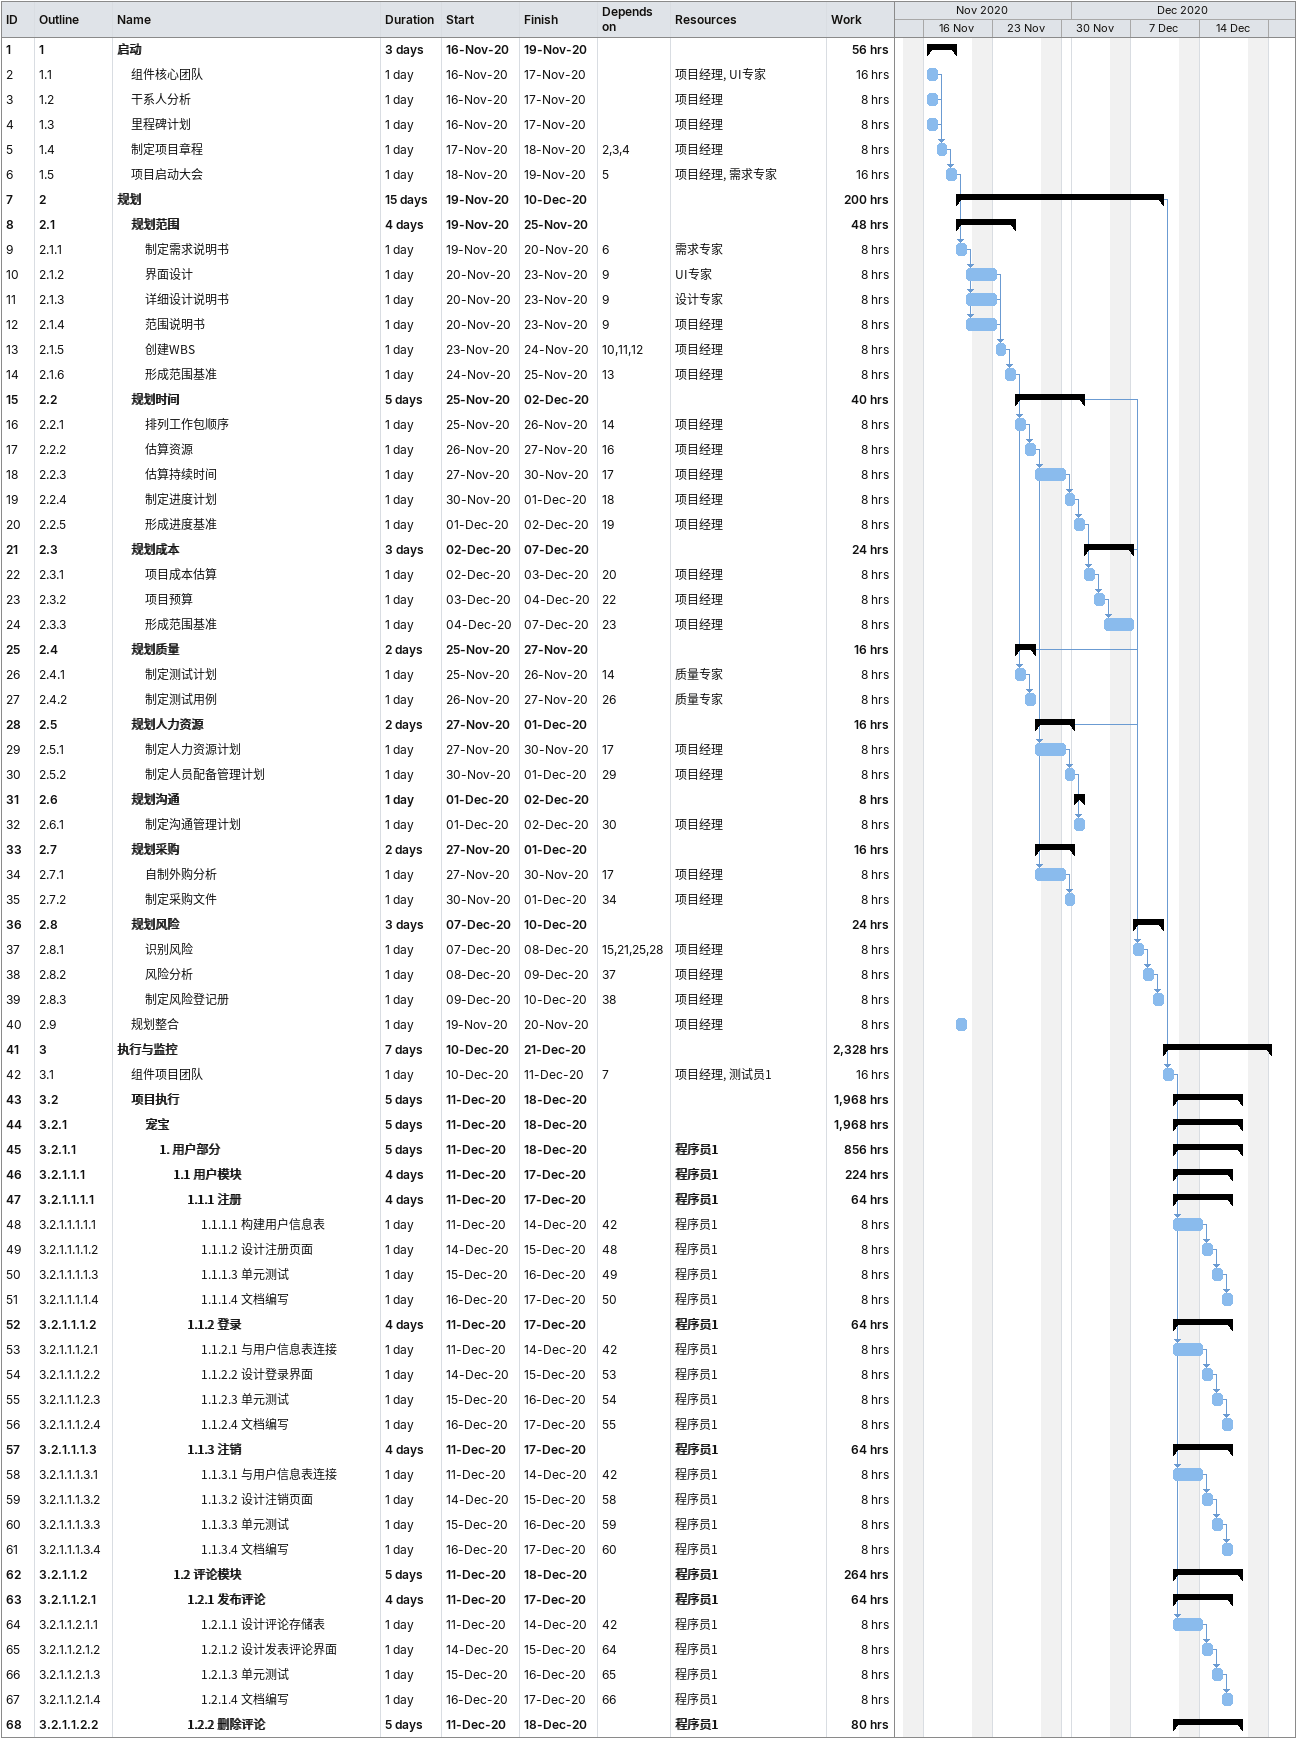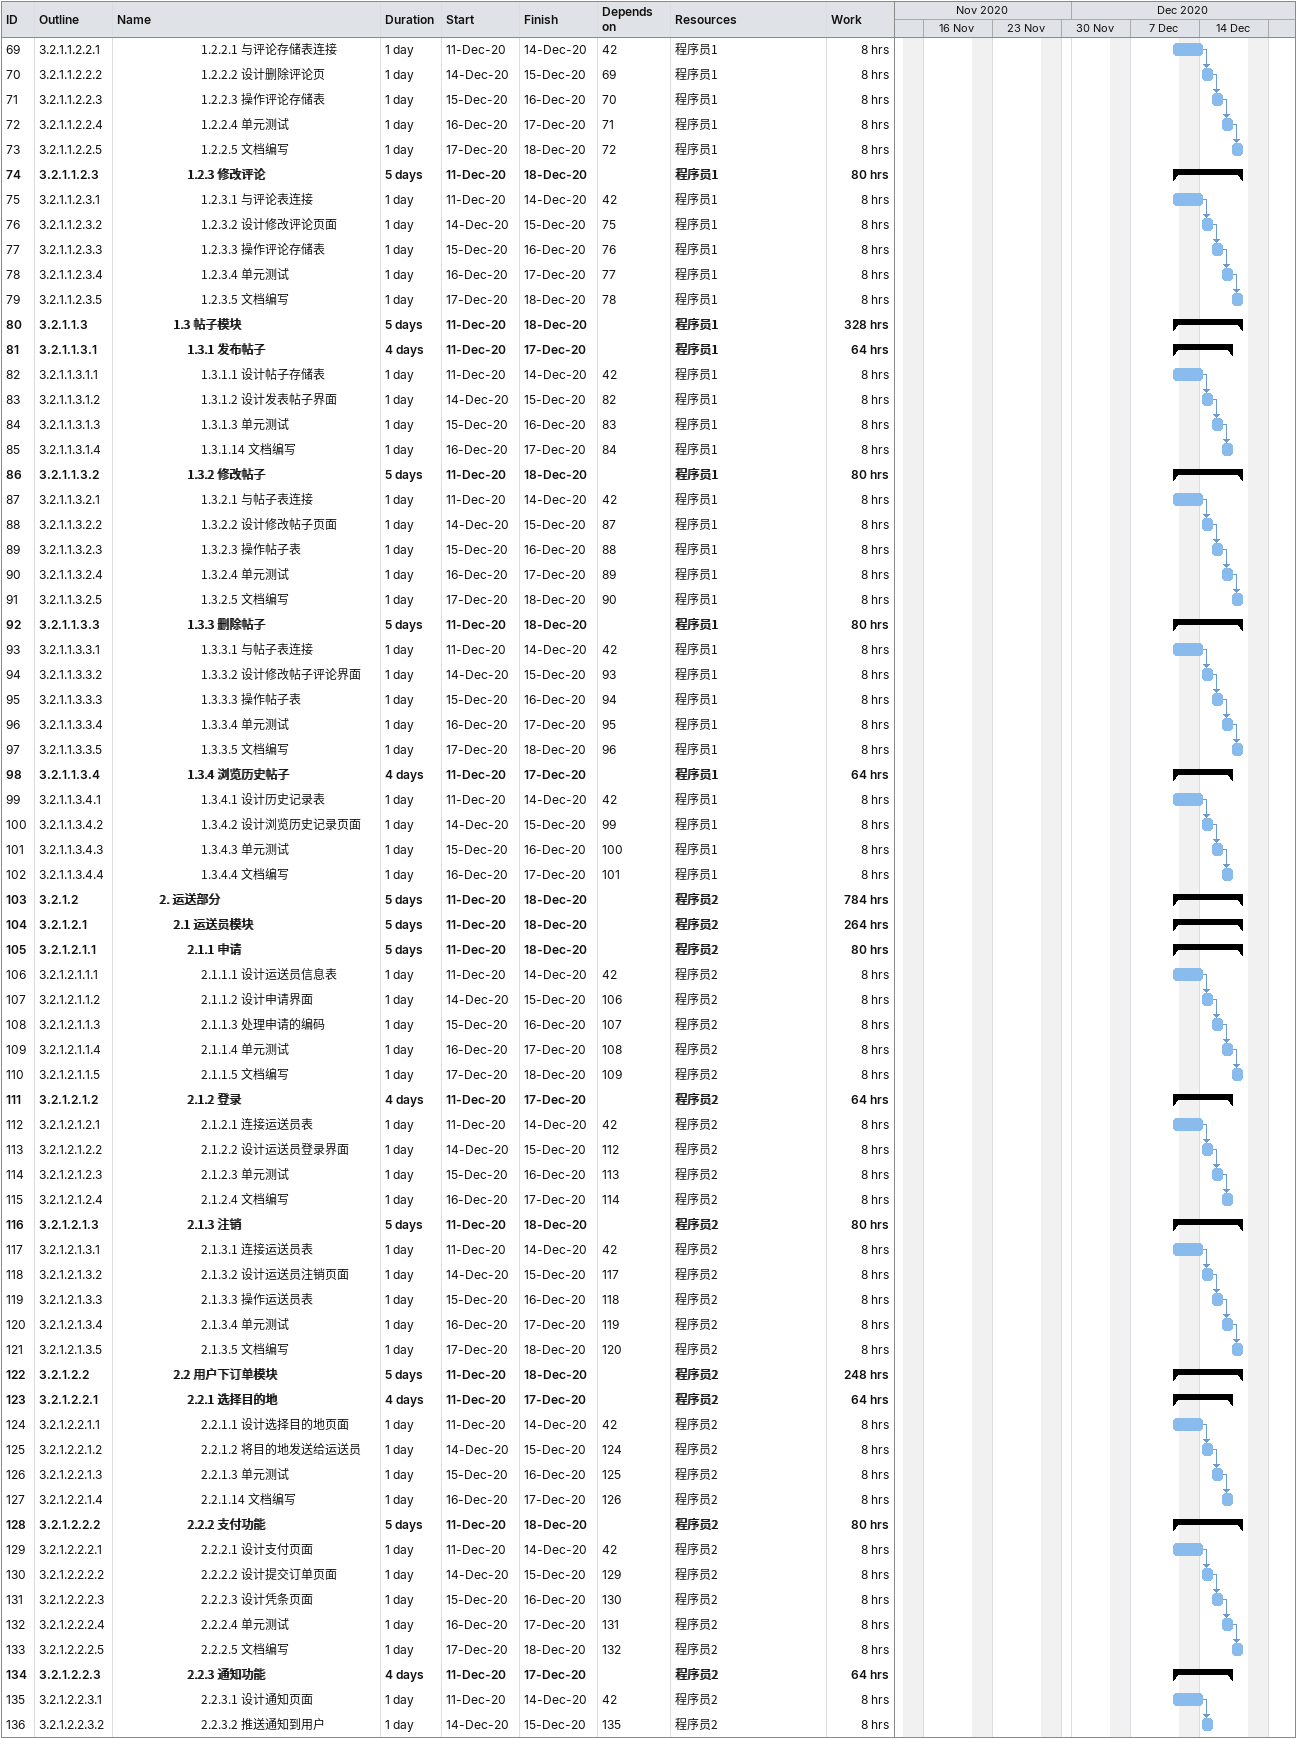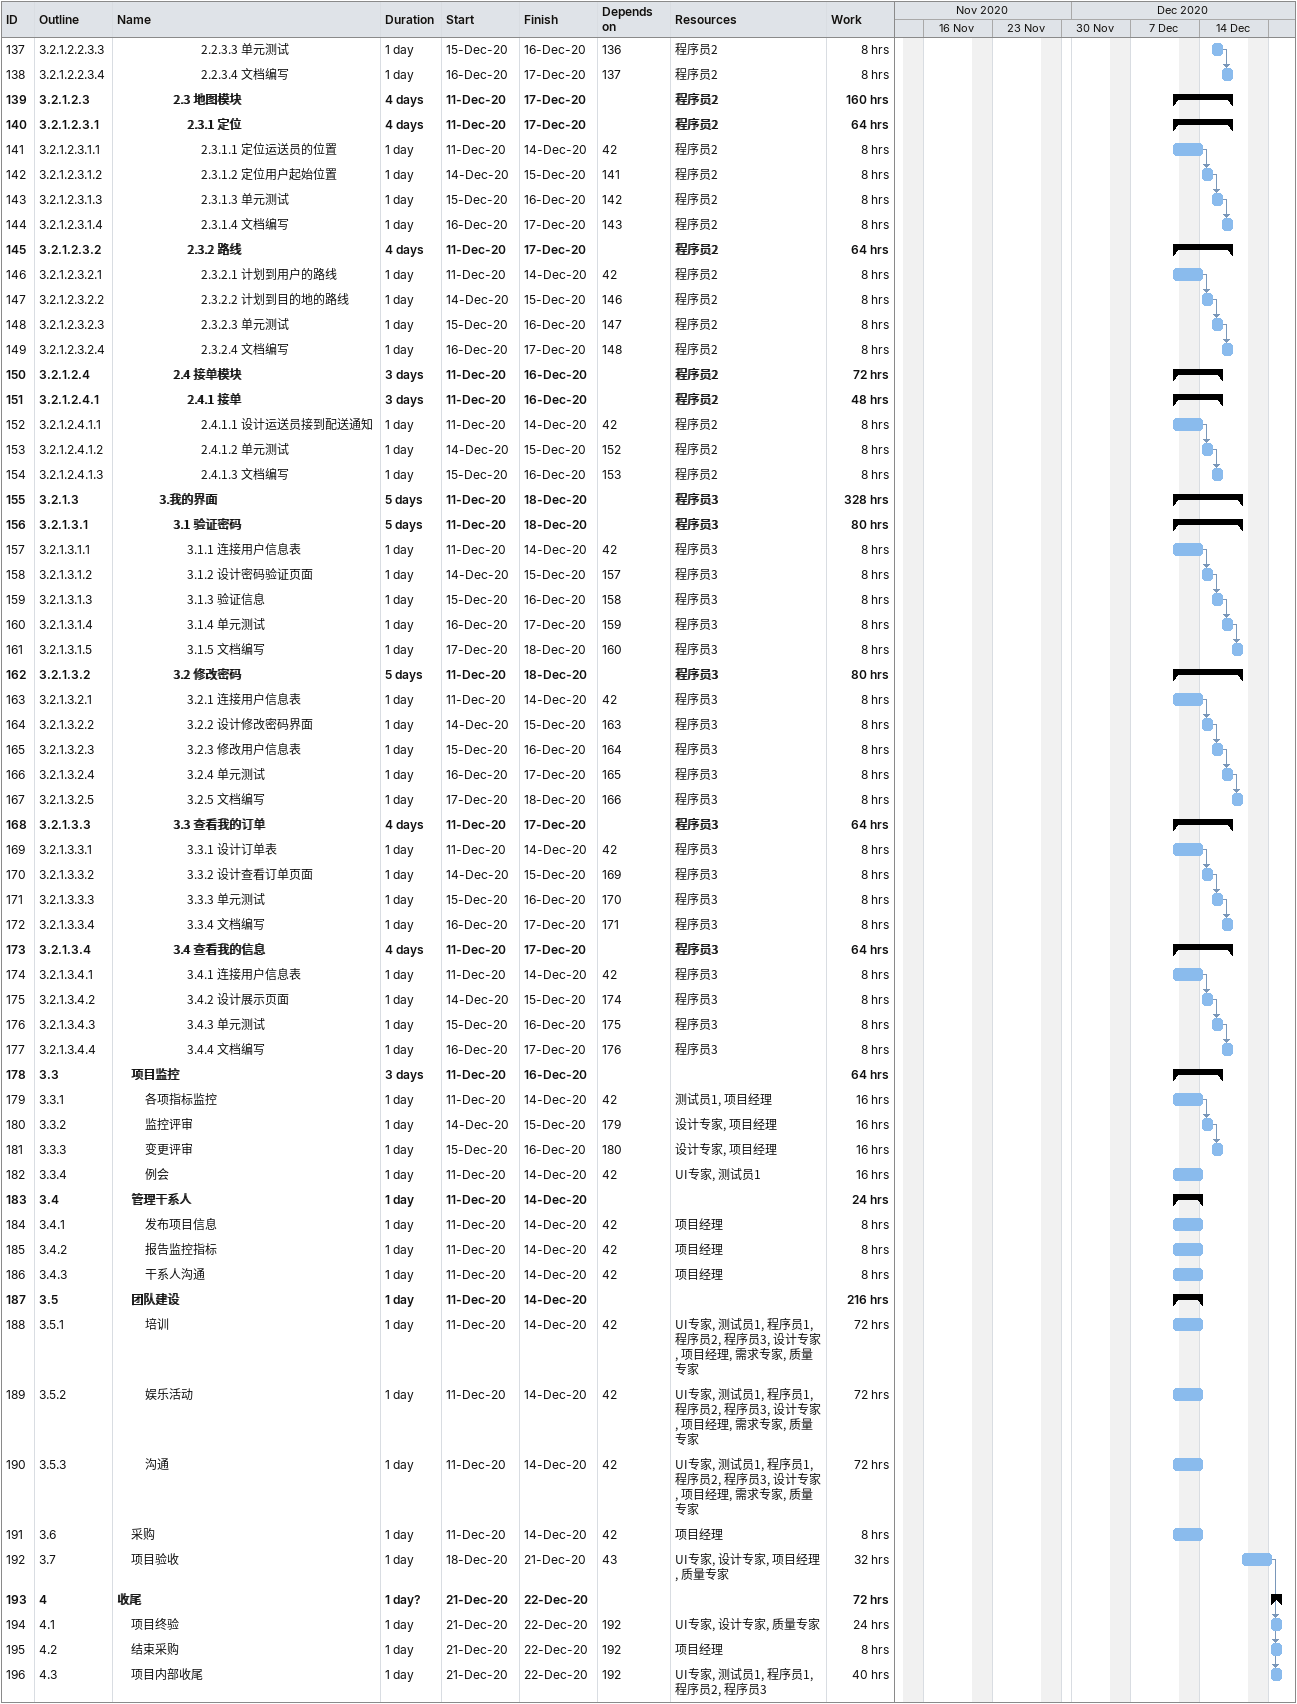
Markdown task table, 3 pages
| ID | WBS | Task | Duration | Start | Finish | Predecessors | Resources | Work (h) |
|---|---|---|---|---|---|---|---|---|
| 1 | 1 | **启动** | 3d | 2020-11-16 | 2020-11-19 |  |  | 56 |
| 2 | 1.1 | 组件核心团队 | 1d | 2020-11-16 | 2020-11-17 |  | 项目经理, UI专家 | 16 |
| 3 | 1.2 | 干系人分析 | 1d | 2020-11-16 | 2020-11-17 |  | 项目经理 | 8 |
| 4 | 1.3 | 里程碑计划 | 1d | 2020-11-16 | 2020-11-17 |  | 项目经理 | 8 |
| 5 | 1.4 | 制定项目章程 | 1d | 2020-11-17 | 2020-11-18 | 2, 3, 4 | 项目经理 | 8 |
| 6 | 1.5 | 项目启动大会 | 1d | 2020-11-18 | 2020-11-19 | 5 | 项目经理, 需求专家 | 16 |
| 7 | 2 | **规划** | 15d | 2020-11-19 | 2020-12-10 |  |  | 200 |
| 8 | 2.1 | **规划范围** | 4d | 2020-11-19 | 2020-11-25 |  |  | 48 |
| 9 | 2.1.1 | 制定需求说明书 | 1d | 2020-11-19 | 2020-11-20 | 6 | 需求专家 | 8 |
| 10 | 2.1.2 | 界面设计 | 1d | 2020-11-20 | 2020-11-23 | 9 | UI专家 | 8 |
| 11 | 2.1.3 | 详细设计说明书 | 1d | 2020-11-20 | 2020-11-23 | 9 | 设计专家 | 8 |
| 12 | 2.1.4 | 范围说明书 | 1d | 2020-11-20 | 2020-11-23 | 9 | 项目经理 | 8 |
| 13 | 2.1.5 | 创建WBS | 1d | 2020-11-23 | 2020-11-24 | 10, 11, 12 | 项目经理 | 8 |
| 14 | 2.1.6 | 形成范围基准 | 1d | 2020-11-24 | 2020-11-25 | 13 | 项目经理 | 8 |
| 15 | 2.2 | **规划时间** | 5d | 2020-11-25 | 2020-12-02 |  |  | 40 |
| 16 | 2.2.1 | 排列工作包顺序 | 1d | 2020-11-25 | 2020-11-26 | 14 | 项目经理 | 8 |
| 17 | 2.2.2 | 估算资源 | 1d | 2020-11-26 | 2020-11-27 | 16 | 项目经理 | 8 |
| 18 | 2.2.3 | 估算持续时间 | 1d | 2020-11-27 | 2020-11-30 | 17 | 项目经理 | 8 |
| 19 | 2.2.4 | 制定进度计划 | 1d | 2020-11-30 | 2020-12-01 | 18 | 项目经理 | 8 |
| 20 | 2.2.5 | 形成进度基准 | 1d | 2020-12-01 | 2020-12-02 | 19 | 项目经理 | 8 |
| 21 | 2.3 | **规划成本** | 3d | 2020-12-02 | 2020-12-07 |  |  | 24 |
| 22 | 2.3.1 | 项目成本估算 | 1d | 2020-12-02 | 2020-12-03 | 20 | 项目经理 | 8 |
| 23 | 2.3.2 | 项目预算 | 1d | 2020-12-03 | 2020-12-04 | 22 | 项目经理 | 8 |
| 24 | 2.3.3 | 形成范围基准 | 1d | 2020-12-04 | 2020-12-07 | 23 | 项目经理 | 8 |
| 25 | 2.4 | **规划质量** | 2d | 2020-11-25 | 2020-11-27 |  |  | 16 |
| 26 | 2.4.1 | 制定测试计划 | 1d | 2020-11-25 | 2020-11-26 | 14 | 质量专家 | 8 |
| 27 | 2.4.2 | 制定测试用例 | 1d | 2020-11-26 | 2020-11-27 | 26 | 质量专家 | 8 |
| 28 | 2.5 | **规划人力资源** | 2d | 2020-11-27 | 2020-12-01 |  |  | 16 |
| 29 | 2.5.1 | 制定人力资源计划 | 1d | 2020-11-27 | 2020-11-30 | 17 | 项目经理 | 8 |
| 30 | 2.5.2 | 制定人员配备管理计划 | 1d | 2020-11-30 | 2020-12-01 | 29 | 项目经理 | 8 |
| 31 | 2.6 | **规划沟通** | 1d | 2020-12-01 | 2020-12-02 |  |  | 8 |
| 32 | 2.6.1 | 制定沟通管理计划 | 1d | 2020-12-01 | 2020-12-02 | 30 | 项目经理 | 8 |
| 33 | 2.7 | **规划采购** | 2d | 2020-11-27 | 2020-12-01 |  |  | 16 |
| 34 | 2.7.1 | 自制外购分析 | 1d | 2020-11-27 | 2020-11-30 | 17 | 项目经理 | 8 |
| 35 | 2.7.2 | 制定采购文件 | 1d | 2020-11-30 | 2020-12-01 | 34 | 项目经理 | 8 |
| 36 | 2.8 | **规划风险** | 3d | 2020-12-07 | 2020-12-10 |  |  | 24 |
| 37 | 2.8.1 | 识别风险 | 1d | 2020-12-07 | 2020-12-08 | 15, 21, 25, 28 | 项目经理 | 8 |
| 38 | 2.8.2 | 风险分析 | 1d | 2020-12-08 | 2020-12-09 | 37 | 项目经理 | 8 |
| 39 | 2.8.3 | 制定风险登记册 | 1d | 2020-12-09 | 2020-12-10 | 38 | 项目经理 | 8 |
| 40 | 2.9 | 规划整合 | 1d | 2020-11-19 | 2020-11-20 |  | 项目经理 | 8 |
| 41 | 3 | **执行与监控** | 7d | 2020-12-10 | 2020-12-21 |  |  | 2328 |
| 42 | 3.1 | 组件项目团队 | 1d | 2020-12-10 | 2020-12-11 | 7 | 项目经理, 测试员1 | 16 |
| 43 | 3.2 | **项目执行** | 5d | 2020-12-11 | 2020-12-18 |  |  | 1968 |
| 44 | 3.2.1 | **宠宝** | 5d | 2020-12-11 | 2020-12-18 |  |  | 1968 |
| 45 | 3.2.1.1 | **1. 用户部分** | 5d | 2020-12-11 | 2020-12-18 |  | 程序员1 | 856 |
| 46 | 3.2.1.1.1 | **1.1 用户模块** | 4d | 2020-12-11 | 2020-12-17 |  | 程序员1 | 224 |
| 47 | 3.2.1.1.1.1 | **1.1.1 注册** | 4d | 2020-12-11 | 2020-12-17 |  | 程序员1 | 64 |
| 48 | 3.2.1.1.1.1.1 | 1.1.1.1 构建用户信息表 | 1d | 2020-12-11 | 2020-12-14 | 42 | 程序员1 | 8 |
| 49 | 3.2.1.1.1.1.2 | 1.1.1.2 设计注册页面 | 1d | 2020-12-14 | 2020-12-15 | 48 | 程序员1 | 8 |
| 50 | 3.2.1.1.1.1.3 | 1.1.1.3 单元测试 | 1d | 2020-12-15 | 2020-12-16 | 49 | 程序员1 | 8 |
| 51 | 3.2.1.1.1.1.4 | 1.1.1.4 文档编写 | 1d | 2020-12-16 | 2020-12-17 | 50 | 程序员1 | 8 |
| 52 | 3.2.1.1.1.2 | **1.1.2 登录** | 4d | 2020-12-11 | 2020-12-17 |  | 程序员1 | 64 |
| 53 | 3.2.1.1.1.2.1 | 1.1.2.1 与用户信息表连接 | 1d | 2020-12-11 | 2020-12-14 | 42 | 程序员1 | 8 |
| 54 | 3.2.1.1.1.2.2 | 1.1.2.2 设计登录界面 | 1d | 2020-12-14 | 2020-12-15 | 53 | 程序员1 | 8 |
| 55 | 3.2.1.1.1.2.3 | 1.1.2.3 单元测试 | 1d | 2020-12-15 | 2020-12-16 | 54 | 程序员1 | 8 |
| 56 | 3.2.1.1.1.2.4 | 1.1.2.4 文档编写 | 1d | 2020-12-16 | 2020-12-17 | 55 | 程序员1 | 8 |
| 57 | 3.2.1.1.1.3 | **1.1.3 注销** | 4d | 2020-12-11 | 2020-12-17 |  | 程序员1 | 64 |
| 58 | 3.2.1.1.1.3.1 | 1.1.3.1 与用户信息表连接 | 1d | 2020-12-11 | 2020-12-14 | 42 | 程序员1 | 8 |
| 59 | 3.2.1.1.1.3.2 | 1.1.3.2 设计注销页面 | 1d | 2020-12-14 | 2020-12-15 | 58 | 程序员1 | 8 |
| 60 | 3.2.1.1.1.3.3 | 1.1.3.3 单元测试 | 1d | 2020-12-15 | 2020-12-16 | 59 | 程序员1 | 8 |
| 61 | 3.2.1.1.1.3.4 | 1.1.3.4 文档编写 | 1d | 2020-12-16 | 2020-12-17 | 60 | 程序员1 | 8 |
| 62 | 3.2.1.1.2 | **1.2 评论模块** | 5d | 2020-12-11 | 2020-12-18 |  | 程序员1 | 264 |
| 63 | 3.2.1.1.2.1 | **1.2.1 发布评论** | 4d | 2020-12-11 | 2020-12-17 |  | 程序员1 | 64 |
| 64 | 3.2.1.1.2.1.1 | 1.2.1.1 设计评论存储表 | 1d | 2020-12-11 | 2020-12-14 | 42 | 程序员1 | 8 |
| 65 | 3.2.1.1.2.1.2 | 1.2.1.2 设计发表评论界面 | 1d | 2020-12-14 | 2020-12-15 | 64 | 程序员1 | 8 |
| 66 | 3.2.1.1.2.1.3 | 1.2.1.3 单元测试 | 1d | 2020-12-15 | 2020-12-16 | 65 | 程序员1 | 8 |
| 67 | 3.2.1.1.2.1.4 | 1.2.1.4 文档编写 | 1d | 2020-12-16 | 2020-12-17 | 66 | 程序员1 | 8 |
| 68 | 3.2.1.1.2.2 | **1.2.2 删除评论** | 5d | 2020-12-11 | 2020-12-18 |  | 程序员1 | 80 |
| 69 | 3.2.1.1.2.2.1 | 1.2.2.1 与评论存储表连接 | 1d | 2020-12-11 | 2020-12-14 | 42 | 程序员1 | 8 |
| 70 | 3.2.1.1.2.2.2 | 1.2.2.2 设计删除评论页 | 1d | 2020-12-14 | 2020-12-15 | 69 | 程序员1 | 8 |
| 71 | 3.2.1.1.2.2.3 | 1.2.2.3 操作评论存储表 | 1d | 2020-12-15 | 2020-12-16 | 70 | 程序员1 | 8 |
| 72 | 3.2.1.1.2.2.4 | 1.2.2.4 单元测试 | 1d | 2020-12-16 | 2020-12-17 | 71 | 程序员1 | 8 |
| 73 | 3.2.1.1.2.2.5 | 1.2.2.5 文档编写 | 1d | 2020-12-17 | 2020-12-18 | 72 | 程序员1 | 8 |
| 74 | 3.2.1.1.2.3 | **1.2.3 修改评论** | 5d | 2020-12-11 | 2020-12-18 |  | 程序员1 | 80 |
| 75 | 3.2.1.1.2.3.1 | 1.2.3.1 与评论表连接 | 1d | 2020-12-11 | 2020-12-14 | 42 | 程序员1 | 8 |
| 76 | 3.2.1.1.2.3.2 | 1.2.3.2 设计修改评论页面 | 1d | 2020-12-14 | 2020-12-15 | 75 | 程序员1 | 8 |
| 77 | 3.2.1.1.2.3.3 | 1.2.3.3 操作评论存储表 | 1d | 2020-12-15 | 2020-12-16 | 76 | 程序员1 | 8 |
| 78 | 3.2.1.1.2.3.4 | 1.2.3.4 单元测试 | 1d | 2020-12-16 | 2020-12-17 | 77 | 程序员1 | 8 |
| 79 | 3.2.1.1.2.3.5 | 1.2.3.5 文档编写 | 1d | 2020-12-17 | 2020-12-18 | 78 | 程序员1 | 8 |
| 80 | 3.2.1.1.3 | **1.3 帖子模块** | 5d | 2020-12-11 | 2020-12-18 |  | 程序员1 | 328 |
| 81 | 3.2.1.1.3.1 | **1.3.1 发布帖子** | 4d | 2020-12-11 | 2020-12-17 |  | 程序员1 | 64 |
| 82 | 3.2.1.1.3.1.1 | 1.3.1.1 设计帖子存储表 | 1d | 2020-12-11 | 2020-12-14 | 42 | 程序员1 | 8 |
| 83 | 3.2.1.1.3.1.2 | 1.3.1.2 设计发表帖子界面 | 1d | 2020-12-14 | 2020-12-15 | 82 | 程序员1 | 8 |
| 84 | 3.2.1.1.3.1.3 | 1.3.1.3 单元测试 | 1d | 2020-12-15 | 2020-12-16 | 83 | 程序员1 | 8 |
| 85 | 3.2.1.1.3.1.4 | 1.3.1.14 文档编写 | 1d | 2020-12-16 | 2020-12-17 | 84 | 程序员1 | 8 |
| 86 | 3.2.1.1.3.2 | **1.3.2 修改帖子** | 5d | 2020-12-11 | 2020-12-18 |  | 程序员1 | 80 |
| 87 | 3.2.1.1.3.2.1 | 1.3.2.1 与帖子表连接 | 1d | 2020-12-11 | 2020-12-14 | 42 | 程序员1 | 8 |
| 88 | 3.2.1.1.3.2.2 | 1.3.2.2 设计修改帖子页面 | 1d | 2020-12-14 | 2020-12-15 | 87 | 程序员1 | 8 |
| 89 | 3.2.1.1.3.2.3 | 1.3.2.3 操作帖子表 | 1d | 2020-12-15 | 2020-12-16 | 88 | 程序员1 | 8 |
| 90 | 3.2.1.1.3.2.4 | 1.3.2.4 单元测试 | 1d | 2020-12-16 | 2020-12-17 | 89 | 程序员1 | 8 |
| 91 | 3.2.1.1.3.2.5 | 1.3.2.5 文档编写 | 1d | 2020-12-17 | 2020-12-18 | 90 | 程序员1 | 8 |
| 92 | 3.2.1.1.3.3 | **1.3.3 删除帖子** | 5d | 2020-12-11 | 2020-12-18 |  | 程序员1 | 80 |
| 93 | 3.2.1.1.3.3.1 | 1.3.3.1 与帖子表连接 | 1d | 2020-12-11 | 2020-12-14 | 42 | 程序员1 | 8 |
| 94 | 3.2.1.1.3.3.2 | 1.3.3.2 设计修改帖子评论界面 | 1d | 2020-12-14 | 2020-12-15 | 93 | 程序员1 | 8 |
| 95 | 3.2.1.1.3.3.3 | 1.3.3.3 操作帖子表 | 1d | 2020-12-15 | 2020-12-16 | 94 | 程序员1 | 8 |
| 96 | 3.2.1.1.3.3.4 | 1.3.3.4 单元测试 | 1d | 2020-12-16 | 2020-12-17 | 95 | 程序员1 | 8 |
| 97 | 3.2.1.1.3.3.5 | 1.3.3.5 文档编写 | 1d | 2020-12-17 | 2020-12-18 | 96 | 程序员1 | 8 |
| 98 | 3.2.1.1.3.4 | **1.3.4 浏览历史帖子** | 4d | 2020-12-11 | 2020-12-17 |  | 程序员1 | 64 |
| 99 | 3.2.1.1.3.4.1 | 1.3.4.1 设计历史记录表 | 1d | 2020-12-11 | 2020-12-14 | 42 | 程序员1 | 8 |
| 100 | 3.2.1.1.3.4.2 | 1.3.4.2 设计浏览历史记录页面 | 1d | 2020-12-14 | 2020-12-15 | 99 | 程序员1 | 8 |
| 101 | 3.2.1.1.3.4.3 | 1.3.4.3 单元测试 | 1d | 2020-12-15 | 2020-12-16 | 100 | 程序员1 | 8 |
| 102 | 3.2.1.1.3.4.4 | 1.3.4.4 文档编写 | 1d | 2020-12-16 | 2020-12-17 | 101 | 程序员1 | 8 |
| 103 | 3.2.1.2 | **2. 运送部分** | 5d | 2020-12-11 | 2020-12-18 |  | 程序员2 | 784 |
| 104 | 3.2.1.2.1 | **2.1 运送员模块** | 5d | 2020-12-11 | 2020-12-18 |  | 程序员2 | 264 |
| 105 | 3.2.1.2.1.1 | **2.1.1 申请** | 5d | 2020-12-11 | 2020-12-18 |  | 程序员2 | 80 |
| 106 | 3.2.1.2.1.1.1 | 2.1.1.1 设计运送员信息表 | 1d | 2020-12-11 | 2020-12-14 | 42 | 程序员2 | 8 |
| 107 | 3.2.1.2.1.1.2 | 2.1.1.2 设计申请界面 | 1d | 2020-12-14 | 2020-12-15 | 106 | 程序员2 | 8 |
| 108 | 3.2.1.2.1.1.3 | 2.1.1.3 处理申请的编码 | 1d | 2020-12-15 | 2020-12-16 | 107 | 程序员2 | 8 |
| 109 | 3.2.1.2.1.1.4 | 2.1.1.4 单元测试 | 1d | 2020-12-16 | 2020-12-17 | 108 | 程序员2 | 8 |
| 110 | 3.2.1.2.1.1.5 | 2.1.1.5 文档编写 | 1d | 2020-12-17 | 2020-12-18 | 109 | 程序员2 | 8 |
| 111 | 3.2.1.2.1.2 | **2.1.2 登录** | 4d | 2020-12-11 | 2020-12-17 |  | 程序员2 | 64 |
| 112 | 3.2.1.2.1.2.1 | 2.1.2.1 连接运送员表 | 1d | 2020-12-11 | 2020-12-14 | 42 | 程序员2 | 8 |
| 113 | 3.2.1.2.1.2.2 | 2.1.2.2 设计运送员登录界面 | 1d | 2020-12-14 | 2020-12-15 | 112 | 程序员2 | 8 |
| 114 | 3.2.1.2.1.2.3 | 2.1.2.3 单元测试 | 1d | 2020-12-15 | 2020-12-16 | 113 | 程序员2 | 8 |
| 115 | 3.2.1.2.1.2.4 | 2.1.2.4 文档编写 | 1d | 2020-12-16 | 2020-12-17 | 114 | 程序员2 | 8 |
| 116 | 3.2.1.2.1.3 | **2.1.3 注销** | 5d | 2020-12-11 | 2020-12-18 |  | 程序员2 | 80 |
| 117 | 3.2.1.2.1.3.1 | 2.1.3.1 连接运送员表 | 1d | 2020-12-11 | 2020-12-14 | 42 | 程序员2 | 8 |
| 118 | 3.2.1.2.1.3.2 | 2.1.3.2 设计运送员注销页面 | 1d | 2020-12-14 | 2020-12-15 | 117 | 程序员2 | 8 |
| 119 | 3.2.1.2.1.3.3 | 2.1.3.3 操作运送员表 | 1d | 2020-12-15 | 2020-12-16 | 118 | 程序员2 | 8 |
| 120 | 3.2.1.2.1.3.4 | 2.1.3.4 单元测试 | 1d | 2020-12-16 | 2020-12-17 | 119 | 程序员2 | 8 |
| 121 | 3.2.1.2.1.3.5 | 2.1.3.5 文档编写 | 1d | 2020-12-17 | 2020-12-18 | 120 | 程序员2 | 8 |
| 122 | 3.2.1.2.2 | **2.2 用户下订单模块** | 5d | 2020-12-11 | 2020-12-18 |  | 程序员2 | 248 |
| 123 | 3.2.1.2.2.1 | **2.2.1 选择目的地** | 4d | 2020-12-11 | 2020-12-17 |  | 程序员2 | 64 |
| 124 | 3.2.1.2.2.1.1 | 2.2.1.1 设计选择目的地页面 | 1d | 2020-12-11 | 2020-12-14 | 42 | 程序员2 | 8 |
| 125 | 3.2.1.2.2.1.2 | 2.2.1.2 将目的地发送给运送员 | 1d | 2020-12-14 | 2020-12-15 | 124 | 程序员2 | 8 |
| 126 | 3.2.1.2.2.1.3 | 2.2.1.3 单元测试 | 1d | 2020-12-15 | 2020-12-16 | 125 | 程序员2 | 8 |
| 127 | 3.2.1.2.2.1.4 | 2.2.1.14 文档编写 | 1d | 2020-12-16 | 2020-12-17 | 126 | 程序员2 | 8 |
| 128 | 3.2.1.2.2.2 | **2.2.2 支付功能** | 5d | 2020-12-11 | 2020-12-18 |  | 程序员2 | 80 |
| 129 | 3.2.1.2.2.2.1 | 2.2.2.1 设计支付页面 | 1d | 2020-12-11 | 2020-12-14 | 42 | 程序员2 | 8 |
| 130 | 3.2.1.2.2.2.2 | 2.2.2.2 设计提交订单页面 | 1d | 2020-12-14 | 2020-12-15 | 129 | 程序员2 | 8 |
| 131 | 3.2.1.2.2.2.3 | 2.2.2.3 设计凭条页面 | 1d | 2020-12-15 | 2020-12-16 | 130 | 程序员2 | 8 |
| 132 | 3.2.1.2.2.2.4 | 2.2.2.4 单元测试 | 1d | 2020-12-16 | 2020-12-17 | 131 | 程序员2 | 8 |
| 133 | 3.2.1.2.2.2.5 | 2.2.2.5 文档编写 | 1d | 2020-12-17 | 2020-12-18 | 132 | 程序员2 | 8 |
| 134 | 3.2.1.2.2.3 | **2.2.3 通知功能** | 4d | 2020-12-11 | 2020-12-17 |  | 程序员2 | 64 |
| 135 | 3.2.1.2.2.3.1 | 2.2.3.1 设计通知页面 | 1d | 2020-12-11 | 2020-12-14 | 42 | 程序员2 | 8 |
| 136 | 3.2.1.2.2.3.2 | 2.2.3.2 推送通知到用户 | 1d | 2020-12-14 | 2020-12-15 | 135 | 程序员2 | 8 |
| 137 | 3.2.1.2.2.3.3 | 2.2.3.3 单元测试 | 1d | 2020-12-15 | 2020-12-16 | 136 | 程序员2 | 8 |
| 138 | 3.2.1.2.2.3.4 | 2.2.3.4 文档编写 | 1d | 2020-12-16 | 2020-12-17 | 137 | 程序员2 | 8 |
| 139 | 3.2.1.2.3 | **2.3 地图模块** | 4d | 2020-12-11 | 2020-12-17 |  | 程序员2 | 160 |
| 140 | 3.2.1.2.3.1 | **2.3.1 定位** | 4d | 2020-12-11 | 2020-12-17 |  | 程序员2 | 64 |
| 141 | 3.2.1.2.3.1.1 | 2.3.1.1 定位运送员的位置 | 1d | 2020-12-11 | 2020-12-14 | 42 | 程序员2 | 8 |
| 142 | 3.2.1.2.3.1.2 | 2.3.1.2 定位用户起始位置 | 1d | 2020-12-14 | 2020-12-15 | 141 | 程序员2 | 8 |
| 143 | 3.2.1.2.3.1.3 | 2.3.1.3 单元测试 | 1d | 2020-12-15 | 2020-12-16 | 142 | 程序员2 | 8 |
| 144 | 3.2.1.2.3.1.4 | 2.3.1.4 文档编写 | 1d | 2020-12-16 | 2020-12-17 | 143 | 程序员2 | 8 |
| 145 | 3.2.1.2.3.2 | **2.3.2 路线** | 4d | 2020-12-11 | 2020-12-17 |  | 程序员2 | 64 |
| 146 | 3.2.1.2.3.2.1 | 2.3.2.1 计划到用户的路线 | 1d | 2020-12-11 | 2020-12-14 | 42 | 程序员2 | 8 |
| 147 | 3.2.1.2.3.2.2 | 2.3.2.2 计划到目的地的路线 | 1d | 2020-12-14 | 2020-12-15 | 146 | 程序员2 | 8 |
| 148 | 3.2.1.2.3.2.3 | 2.3.2.3 单元测试 | 1d | 2020-12-15 | 2020-12-16 | 147 | 程序员2 | 8 |
| 149 | 3.2.1.2.3.2.4 | 2.3.2.4 文档编写 | 1d | 2020-12-16 | 2020-12-17 | 148 | 程序员2 | 8 |
| 150 | 3.2.1.2.4 | **2.4 接单模块** | 3d | 2020-12-11 | 2020-12-16 |  | 程序员2 | 72 |
| 151 | 3.2.1.2.4.1 | **2.4.1 接单** | 3d | 2020-12-11 | 2020-12-16 |  | 程序员2 | 48 |
| 152 | 3.2.1.2.4.1.1 | 2.4.1.1 设计运送员接到配送通知 | 1d | 2020-12-11 | 2020-12-14 | 42 | 程序员2 | 8 |
| 153 | 3.2.1.2.4.1.2 | 2.4.1.2 单元测试 | 1d | 2020-12-14 | 2020-12-15 | 152 | 程序员2 | 8 |
| 154 | 3.2.1.2.4.1.3 | 2.4.1.3 文档编写 | 1d | 2020-12-15 | 2020-12-16 | 153 | 程序员2 | 8 |
| 155 | 3.2.1.3 | **3.我的界面** | 5d | 2020-12-11 | 2020-12-18 |  | 程序员3 | 328 |
| 156 | 3.2.1.3.1 | **3.1 验证密码** | 5d | 2020-12-11 | 2020-12-18 |  | 程序员3 | 80 |
| 157 | 3.2.1.3.1.1 | 3.1.1 连接用户信息表 | 1d | 2020-12-11 | 2020-12-14 | 42 | 程序员3 | 8 |
| 158 | 3.2.1.3.1.2 | 3.1.2 设计密码验证页面 | 1d | 2020-12-14 | 2020-12-15 | 157 | 程序员3 | 8 |
| 159 | 3.2.1.3.1.3 | 3.1.3 验证信息 | 1d | 2020-12-15 | 2020-12-16 | 158 | 程序员3 | 8 |
| 160 | 3.2.1.3.1.4 | 3.1.4 单元测试 | 1d | 2020-12-16 | 2020-12-17 | 159 | 程序员3 | 8 |
| 161 | 3.2.1.3.1.5 | 3.1.5 文档编写 | 1d | 2020-12-17 | 2020-12-18 | 160 | 程序员3 | 8 |
| 162 | 3.2.1.3.2 | **3.2 修改密码** | 5d | 2020-12-11 | 2020-12-18 |  | 程序员3 | 80 |
| 163 | 3.2.1.3.2.1 | 3.2.1 连接用户信息表 | 1d | 2020-12-11 | 2020-12-14 | 42 | 程序员3 | 8 |
| 164 | 3.2.1.3.2.2 | 3.2.2 设计修改密码界面 | 1d | 2020-12-14 | 2020-12-15 | 163 | 程序员3 | 8 |
| 165 | 3.2.1.3.2.3 | 3.2.3 修改用户信息表 | 1d | 2020-12-15 | 2020-12-16 | 164 | 程序员3 | 8 |
| 166 | 3.2.1.3.2.4 | 3.2.4 单元测试 | 1d | 2020-12-16 | 2020-12-17 | 165 | 程序员3 | 8 |
| 167 | 3.2.1.3.2.5 | 3.2.5 文档编写 | 1d | 2020-12-17 | 2020-12-18 | 166 | 程序员3 | 8 |
| 168 | 3.2.1.3.3 | **3.3 查看我的订单** | 4d | 2020-12-11 | 2020-12-17 |  | 程序员3 | 64 |
| 169 | 3.2.1.3.3.1 | 3.3.1 设计订单表 | 1d | 2020-12-11 | 2020-12-14 | 42 | 程序员3 | 8 |
| 170 | 3.2.1.3.3.2 | 3.3.2 设计查看订单页面 | 1d | 2020-12-14 | 2020-12-15 | 169 | 程序员3 | 8 |
| 171 | 3.2.1.3.3.3 | 3.3.3 单元测试 | 1d | 2020-12-15 | 2020-12-16 | 170 | 程序员3 | 8 |
| 172 | 3.2.1.3.3.4 | 3.3.4 文档编写 | 1d | 2020-12-16 | 2020-12-17 | 171 | 程序员3 | 8 |
| 173 | 3.2.1.3.4 | **3.4 查看我的信息** | 4d | 2020-12-11 | 2020-12-17 |  | 程序员3 | 64 |
| 174 | 3.2.1.3.4.1 | 3.4.1 连接用户信息表 | 1d | 2020-12-11 | 2020-12-14 | 42 | 程序员3 | 8 |
| 175 | 3.2.1.3.4.2 | 3.4.2 设计展示页面 | 1d | 2020-12-14 | 2020-12-15 | 174 | 程序员3 | 8 |
| 176 | 3.2.1.3.4.3 | 3.4.3 单元测试 | 1d | 2020-12-15 | 2020-12-16 | 175 | 程序员3 | 8 |
| 177 | 3.2.1.3.4.4 | 3.4.4 文档编写 | 1d | 2020-12-16 | 2020-12-17 | 176 | 程序员3 | 8 |
| 178 | 3.3 | **项目监控** | 3d | 2020-12-11 | 2020-12-16 |  |  | 64 |
| 179 | 3.3.1 | 各项指标监控 | 1d | 2020-12-11 | 2020-12-14 | 42 | 测试员1, 项目经理 | 16 |
| 180 | 3.3.2 | 监控评审 | 1d | 2020-12-14 | 2020-12-15 | 179 | 设计专家, 项目经理 | 16 |
| 181 | 3.3.3 | 变更评审 | 1d | 2020-12-15 | 2020-12-16 | 180 | 设计专家, 项目经理 | 16 |
| 182 | 3.3.4 | 例会 | 1d | 2020-12-11 | 2020-12-14 | 42 | UI专家, 测试员1 | 16 |
| 183 | 3.4 | **管理干系人** | 1d | 2020-12-11 | 2020-12-14 |  |  | 24 |
| 184 | 3.4.1 | 发布项目信息 | 1d | 2020-12-11 | 2020-12-14 | 42 | 项目经理 | 8 |
| 185 | 3.4.2 | 报告监控指标 | 1d | 2020-12-11 | 2020-12-14 | 42 | 项目经理 | 8 |
| 186 | 3.4.3 | 干系人沟通 | 1d | 2020-12-11 | 2020-12-14 | 42 | 项目经理 | 8 |
| 187 | 3.5 | **团队建设** | 1d | 2020-12-11 | 2020-12-14 |  |  | 216 |
| 188 | 3.5.1 | 培训 | 1d | 2020-12-11 | 2020-12-14 | 42 | UI专家, 测试员1, 程序员1, 程序员2, 程序员3, 设计专家, 项目经理, 需求专家, 质量专家 | 72 |
| 189 | 3.5.2 | 娱乐活动 | 1d | 2020-12-11 | 2020-12-14 | 42 | UI专家, 测试员1, 程序员1, 程序员2, 程序员3, 设计专家, 项目经理, 需求专家, 质量专家 | 72 |
| 190 | 3.5.3 | 沟通 | 1d | 2020-12-11 | 2020-12-14 | 42 | UI专家, 测试员1, 程序员1, 程序员2, 程序员3, 设计专家, 项目经理, 需求专家, 质量专家 | 72 |
| 191 | 3.6 | 采购 | 1d | 2020-12-11 | 2020-12-14 | 42 | 项目经理 | 8 |
| 192 | 3.7 | 项目验收 | 1d | 2020-12-18 | 2020-12-21 | 43 | UI专家, 设计专家, 项目经理, 质量专家 | 32 |
| 193 | 4 | **收尾** | 1d? | 2020-12-21 | 2020-12-22 |  |  | 72 |
| 194 | 4.1 | 项目终验 | 1d | 2020-12-21 | 2020-12-22 | 192 | UI专家, 设计专家, 质量专家 | 24 |
| 195 | 4.2 | 结束采购 | 1d | 2020-12-21 | 2020-12-22 | 192 | 项目经理 | 8 |
| 196 | 4.3 | 项目内部收尾 | 1d | 2020-12-21 | 2020-12-22 | 192 | UI专家, 测试员1, 程序员1, 程序员2, 程序员3 | 40 |
